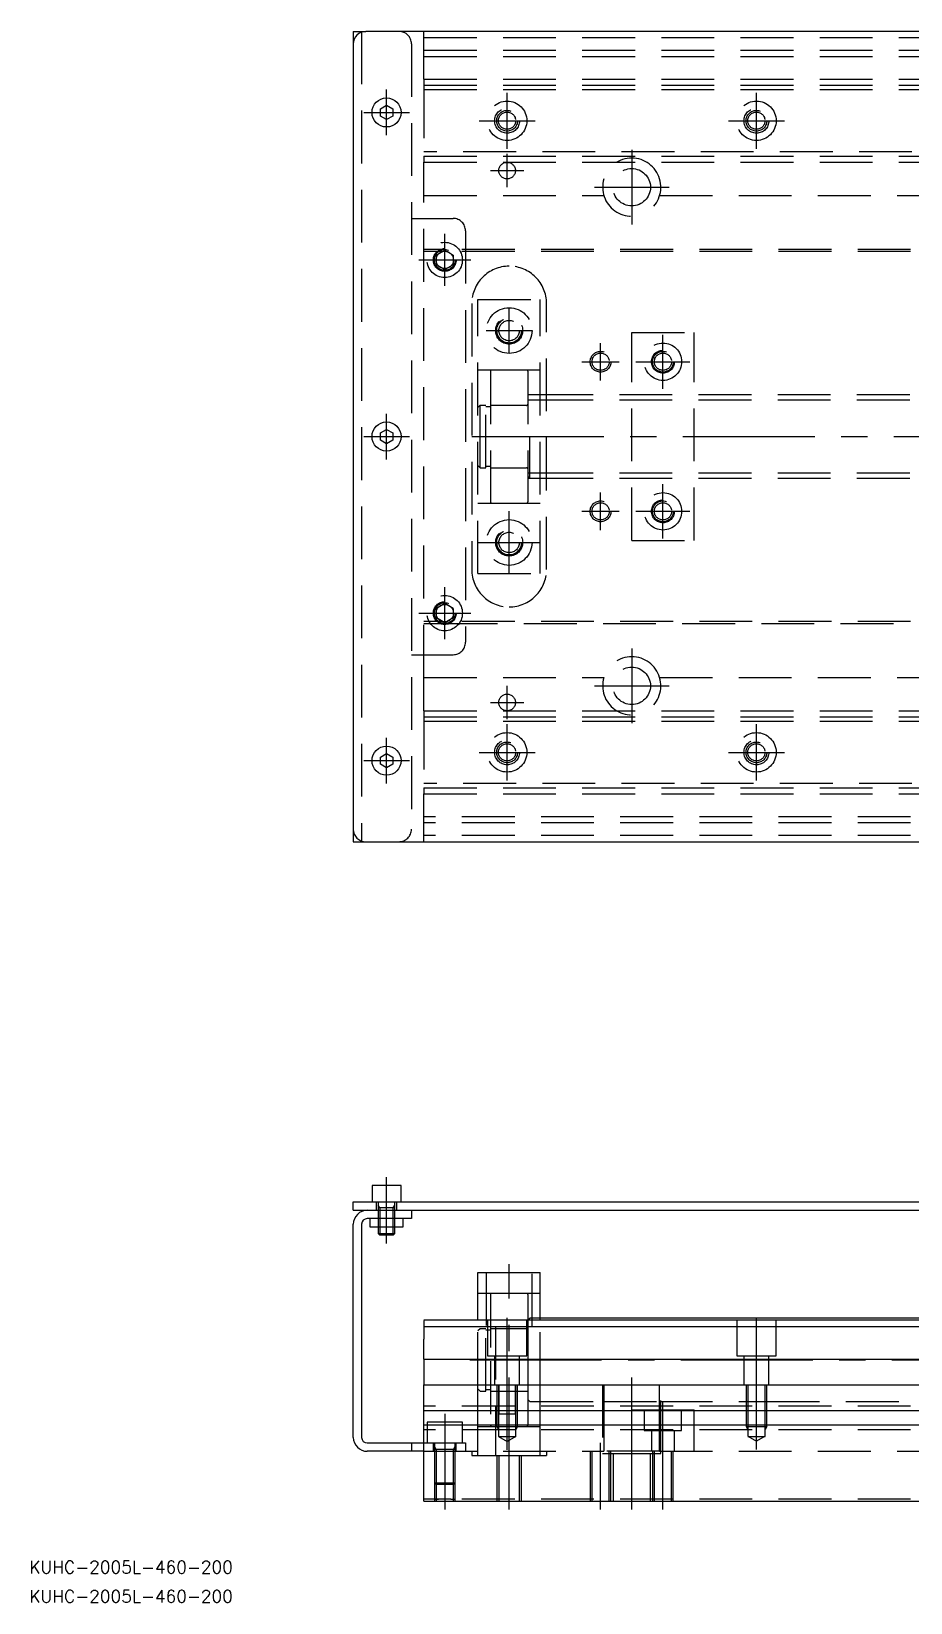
# Model space of a CAD drawing. Extents: x -94 to 676, y -24 to 368.
# Drawn here: x -94.5 to 117.1, y -24.4 to 353.7 of the extents above; entities that cross this region are included whole.
import ezdxf

# ---------------------------------------------------------------- set-up
doc = ezdxf.new("R2010")
doc.units = 0
doc.linetypes.add('CENTER', pattern=[50.8, 31.75, -6.35, 6.35, -6.35])
doc.linetypes.add('DASHED', pattern=[19.05, 12.7, -6.35])
doc.layers.get('0').update_dxf_attribs({"linetype": 'CONTINUOUS'})
doc.layers.add('CENTER', color=1, linetype='CENTER')
doc.styles.get("Standard").update_dxf_attribs({"font": 'txt.shx', "height": 3, "bigfont": 'bigfont.shx'})

msp = doc.modelspace()

# ---------------------------------------------------------------- linework, layer by layer
at = {"color": 7, "linetype": 'CONTINUOUS'}
for p, q in [((-17, 353.7), (-14, 353.7)), ((-17, 353.7), (-17, 350.7)), ((474, 353.7), (-14, 353.7)), ((-17, 350.7), (-17, 161.7)), ((-10.5, 335.07), (-9, 335.94)), ((-10.5, 333.34), (-10.5, 335.07)), ((-9, 332.47), (-10.5, 333.34)), ((-9, 335.94), (-7.5, 335.07)), ((-7.5, 333.34), (-9, 332.47)), ((-7.5, 335.07), (-7.5, 333.34)), ((-10.5, 257.07), (-9, 257.94)), ((-9, 257.94), (-7.5, 257.07)), ((-10.5, 255.34), (-10.5, 257.07)), ((-9, 254.47), (-10.5, 255.34)), ((-7.5, 255.34), (-9, 254.47)), ((-7.5, 257.07), (-7.5, 255.34)), ((-10.5, 179.07), (-9, 179.94)), ((-10.5, 177.34), (-10.5, 179.07)), ((-9, 179.94), (-7.5, 179.07)), ((-7.5, 179.07), (-7.5, 177.34)), ((-9, 176.47), (-10.5, 177.34)), ((-7.5, 177.34), (-9, 176.47)), ((-17, 161.7), (-17, 158.7)), ((-17, 158.7), (-14, 158.7)), ((-14, 158.7), (474, 158.7)), ((-5.5, 76), (-12.5, 76)), ((-12.5, 76), (-12.5, 72)), ((-5.5, 72), (-5.5, 76)), ((-17, 72), (-14, 72)), ((-17, 70), (-17, 72)), ((-14, 72), (130, 72)), ((-17, 70), (-14, 70)), ((-14, 70), (-13.67, 70)), ((-13.67, 70), (-6, 70)), ((-13.67, 70), (-6, 70)), ((-6, 70), (130, 70)), ((-3, 70), (-3, 68)), ((-17, 15.33), (-17, 66.67)), ((-15, 66.67), (-15, 15.33)), ((-6, 68), (-13.67, 68)), ((-13, 68), (-13, 66)), ((-13, 66), (-5, 66)), ((-11, 68), (-11, 64.38)), ((-11, 64.38), (-7, 64.38)), ((-10.62, 64), (-11, 64.38)), ((-7.38, 64), (-7, 64.38)), ((-7, 64.38), (-7, 68)), ((-3, 68), (-6, 68)), ((-5, 66), (-5, 68)), ((-7.38, 64), (-10.62, 64)), ((13, 43.5), (13, 55)), ((13, 55), (28, 55)), ((28, 43.5), (28, 55)), ((0, 43.6), (136.5, 43.65)), ((0, 43.5), (0, 42.04)), ((0, 42.04), (136.5, 42.04)), ((0, 42.04), (0, 40.39)), ((136.5, 44), (28, 44)), ((0, 40.39), (0, 39)), ((0, 34.18), (0, 39)), ((0, 34.18), (136.5, 34.18)), ((0, 34.18), (0, 28)), ((0, 28), (460, 28)), ((0, 21.7), (0, 28)), ((460, 21.7), (0, 21.7)), ((0, 18.3), (0, 21.7)), ((460, 18.3), (0, 18.3)), ((0, 0), (0, 18.3)), ((-13.67, 14), (-6, 14)), ((-6, 12), (-13.67, 12)), ((-6, 14), (-3, 14)), ((-3, 12), (-6, 12)), ((-3, 14), (0, 14)), ((-3, 14), (-3, 12)), ((0, 12), (-3, 12)), ((0, 0), (460, 0))]:
    msp.add_line(p, q, dxfattribs=at)
at = {"color": 3, "linetype": 'DASHED'}
for p, q in [((-15, 353.7), (-15, 158.7)), ((0, 342.21), (0, 353.7)), ((0, 352.21), (460, 352.21)), ((-3, 350.7), (-3, 161.7)), ((0, 349.21), (460, 349.21)), ((0, 347.71), (460, 347.71)), ((0, 342.21), (155.5, 342.21)), ((0, 342.21), (0, 340.75)), ((0, 340.75), (155.5, 340.75)), ((0, 340.75), (0, 323.66)), ((0, 339.71), (155.5, 339.71)), ((155.5, 324.71), (0, 324.71)), ((0, 323.66), (155.5, 323.66)), ((0, 323.66), (0, 322.21)), ((0, 322.21), (155.5, 322.21)), ((0, 314.21), (0, 322.21)), ((0, 314.21), (43.29, 314.21)), ((0, 198.21), (0, 314.21)), ((56.71, 314.21), (163.29, 314.21)), ((-3, 308.71), (7, 308.71)), ((10, 305.71), (10, 206.71)), ((5, 301.21), (0, 301.21)), ((4.36, 300.71), (0, 300.71)), ((5, 301.01), (3, 299.86)), ((3, 297.55), (3, 299.86)), ((460, 301.21), (5, 301.21)), ((7, 299.86), (5, 301.01)), ((460, 300.71), (5.64, 300.71)), ((7, 299.86), (7, 297.55)), ((5, 296.4), (3, 297.55)), ((7, 297.55), (5, 296.4)), ((11.5, 288.21), (11.5, 224.21)), ((13, 223.21), (13, 289.21)), ((13, 289.21), (28, 289.21)), ((28, 223.21), (28, 289.21)), ((29.5, 224.21), (29.5, 288.21)), ((50, 231.21), (50, 281.21)), ((50, 281.21), (65, 281.21)), ((65, 231.21), (65, 281.21)), ((16.3, 272.21), (13, 272.21)), ((16, 271.91), (16, 240.51)), ((24.7, 272.21), (16.3, 272.21)), ((24.7, 272.21), (16.3, 272.21)), ((28, 272.21), (24.7, 272.21)), ((25, 271.91), (25, 240.51)), ((28, 266.21), (25, 266.21)), ((28, 264.96), (25, 264.96)), ((155, 266.21), (28, 266.21)), ((155, 264.96), (28, 264.96)), ((13.5, 263.71), (13, 263.21)), ((13.5, 256.21), (13.5, 263.71)), ((14.85, 263.71), (13.5, 263.71)), ((14.85, 248.71), (14.85, 263.71)), ((16, 263.36), (14.85, 263.36)), ((16.3, 263.71), (16, 263.71)), ((24.7, 263.71), (16.3, 263.71)), ((24.7, 263.71), (16.3, 263.71)), ((13.5, 248.71), (13.5, 256.21)), ((25.5, 246.21), (25.5, 256.21)), ((13, 249.21), (13.5, 248.71)), ((13.5, 248.71), (14.85, 248.71)), ((14.85, 249.06), (16, 249.06)), ((16, 248.71), (24.7, 248.71)), ((16.3, 248.71), (24.7, 248.71)), ((25, 247.46), (28, 247.46)), ((25, 246.71), (25.5, 246.21)), ((25, 246.21), (28, 246.21)), ((28, 247.46), (155, 247.46)), ((28, 246.21), (155, 246.21)), ((13, 240.21), (16.3, 240.21)), ((16.3, 240.21), (24.7, 240.21)), ((16.3, 240.21), (24.7, 240.21)), ((24.7, 240.21), (28, 240.21)), ((50, 231.21), (65, 231.21)), ((13, 223.21), (28, 223.21)), ((5, 216.01), (3, 214.86)), ((7, 214.86), (5, 216.01)), ((3, 212.55), (3, 214.86)), ((5, 211.4), (3, 212.55)), ((7, 212.55), (5, 211.4)), ((7, 214.86), (7, 212.55)), ((4.36, 211.71), (0, 211.71)), ((0, 211.21), (5, 211.21)), ((5, 211.21), (460, 211.21)), ((460, 211.71), (5.64, 211.71)), ((-3, 203.71), (7, 203.71)), ((0, 198.21), (43.29, 198.21)), ((0, 190.21), (0, 198.21)), ((56.71, 198.21), (163.29, 198.21)), ((0, 190.21), (155.5, 190.21)), ((0, 190.21), (0, 188.75)), ((0, 188.75), (155.5, 188.75)), ((0, 188.75), (0, 171.66)), ((0, 187.71), (155.5, 187.71)), ((155.5, 172.71), (0, 172.71)), ((0, 171.66), (155.5, 171.66)), ((0, 171.66), (0, 170.21)), ((0, 170.21), (155.5, 170.21)), ((0, 158.7), (0, 170.21)), ((460, 164.71), (0, 164.71)), ((460, 163.21), (0, 163.21)), ((460, 160.21), (0, 160.21)), ((-11.5, 72), (-11.5, 70)), ((-11, 72), (-11, 70.6)), ((-7, 70.6), (-7, 72)), ((-6.5, 70), (-6.5, 72)), ((-10.62, 70.6), (-11, 71.26)), ((-7, 70.6), (-11, 70.6)), ((-7, 70.6), (-11, 70.6)), ((-11, 70.6), (-11, 70.6)), ((-11, 70.6), (-11, 70)), ((-11, 70.6), (-11, 70.59)), ((-9, 70.6), (-11, 70.6)), ((-11, 70), (-11, 68)), ((-11, 70), (-11, 68)), ((-10.62, 70.6), (-10.62, 70)), ((-10.62, 70), (-10.62, 68)), ((-7.38, 70.6), (-7, 71.26)), ((-7.38, 70), (-7.38, 70.6)), ((-7.38, 68), (-7.38, 70)), ((-7, 70), (-7, 70.6)), ((-7, 70.6), (-7, 70.6)), ((-7, 70.59), (-7, 70.6)), ((-7, 68), (-7, 70)), ((-7, 68), (-7, 70)), ((15, 55), (15, 42)), ((26, 42), (26, 55)), ((16.3, 50), (13, 50)), ((16, 49.7), (16, 33.67)), ((24.7, 50), (16.3, 50)), ((28, 50), (24.7, 50)), ((25, 49.7), (25, 43.5)), ((13, 28), (13, 43.5)), ((15, 42), (26, 42)), ((15.25, 43.61), (15.25, 34.98)), ((15.25, 43.5), (15.25, 35)), ((17.25, 42), (17.25, 11)), ((24.75, 34.98), (24.75, 43.61)), ((25.5, 44), (25, 43.5)), ((25, 43.5), (25, 33.67)), ((28, 44), (25.5, 44)), ((28, 28), (28, 43.5)), ((75.25, 43.63), (75.25, 35)), ((84.75, 35), (84.75, 43.63)), ((13.5, 41.5), (13, 41)), ((14.85, 41.5), (13.5, 41.5)), ((14.85, 26.5), (14.85, 41.5)), ((16, 41.15), (14.85, 41.15)), ((16.3, 41.5), (16, 41.5)), ((24.7, 41.5), (16.3, 41.5)), ((24.7, 41.5), (16.3, 41.5)), ((15.25, 35), (20, 35)), ((15.25, 34.98), (20, 34.98)), ((17, 35), (17, 28)), ((17, 34.98), (17, 27.98)), ((20, 35), (24.75, 35)), ((20, 34.98), (24.75, 34.98)), ((23, 28), (23, 35)), ((23, 27.98), (23, 34.98)), ((75.25, 35), (80, 35)), ((77, 35), (77, 28)), ((80, 35), (84.75, 35)), ((83, 28), (83, 35)), ((16, 33.67), (16, 18.3)), ((25, 33.67), (25, 28)), ((13, 21.7), (13, 28)), ((13, 27), (13.5, 26.5)), ((13.5, 26.5), (14.85, 26.5)), ((14.85, 26.85), (16, 26.85)), ((16, 26.5), (16.3, 26.5)), ((16.3, 26.5), (25, 26.5)), ((16.3, 26.5), (24.7, 26.5)), ((17.5, 28), (17.5, 21.7)), ((17.5, 27.98), (17.5, 21.68)), ((17.93, 27.98), (17.93, 17.98)), ((18, 28), (18, 21)), ((22, 21), (22, 28)), ((22.07, 17.98), (22.07, 27.98)), ((22.5, 21.7), (22.5, 28)), ((22.5, 21.68), (22.5, 27.98)), ((25, 28), (25, 21.7)), ((28, 21.7), (28, 28)), ((43, 28), (43, 11.5)), ((43.29, 28), (43.29, 21.7)), ((56.71, 21.7), (56.71, 28)), ((57, 11.5), (57, 28)), ((77.5, 28), (77.5, 21.7)), ((77.93, 28), (77.93, 18)), ((82.07, 18), (82.07, 28)), ((82.5, 21.7), (82.5, 28)), ((460, 22.85), (0, 22.85)), ((25, 24.5), (25.5, 24)), ((25.5, 24), (28, 24)), ((28, 24), (43.29, 24)), ((43.29, 24), (56.71, 24)), ((56.71, 24), (77.5, 24)), ((77.5, 24), (82.5, 24)), ((82.5, 24), (137.5, 24)), ((0.75, 19), (0.75, 16.7)), ((9.25, 19), (0.75, 19)), ((9.25, 16.7), (9.25, 19)), ((13, 18.3), (13, 21.7)), ((17.5, 21.7), (17.5, 18.3)), ((17.5, 21.68), (17.5, 18.28)), ((18, 21), (22, 21)), ((22.5, 18.3), (22.5, 21.7)), ((22.5, 18.28), (22.5, 21.68)), ((25, 21.7), (25, 18.3)), ((28, 18.3), (28, 21.7)), ((43.29, 21.7), (43.29, 18.3)), ((50, 22), (56.71, 22)), ((50, 21.7), (50, 22)), ((50, 18.3), (50, 21.7)), ((53, 22), (53, 17)), ((56.71, 22), (65, 22)), ((56.71, 18.3), (56.71, 21.7)), ((62, 17), (62, 22)), ((65, 21.7), (65, 22)), ((65, 18.3), (65, 21.7)), ((77.5, 21.7), (77.5, 18.3)), ((82.5, 18.3), (82.5, 21.7)), ((460, 17.15), (0, 17.15)), ((0.75, 16.7), (0.75, 14)), ((9.25, 14), (9.25, 16.7)), ((13, 11), (13, 18.3)), ((13, 18), (16.3, 18)), ((16.3, 18), (17.5, 18)), ((17.5, 18.3), (17.5, 18)), ((17.5, 18.28), (17.5, 17.98)), ((17.5, 18), (22.5, 18)), ((17.5, 17.98), (22.5, 17.98)), ((17.5, 17.98), (17.93, 17.23)), ((17.93, 17.98), (17.93, 15.58)), ((17.93, 15.58), (20, 14.38)), ((17.93, 15.58), (22.07, 15.58)), ((22.07, 15.58), (20, 14.38)), ((22.5, 17.98), (22.07, 17.23)), ((22.07, 15.58), (22.07, 17.98)), ((22.5, 18), (22.5, 18.3)), ((22.5, 17.98), (22.5, 18.28)), ((22.5, 18), (24.7, 18)), ((24.7, 18), (28, 18)), ((28, 11), (28, 18.3)), ((43.29, 18.3), (43.29, 12)), ((50, 12), (50, 18.3)), ((53, 17), (62, 17)), ((54.75, 17), (54.75, 12)), ((56.71, 12), (56.71, 18.3)), ((60.25, 12), (60.25, 17)), ((65, 12), (65, 18.3)), ((77.5, 18.3), (77.5, 18)), ((77.5, 18), (77.93, 17.25)), ((77.5, 18), (82.5, 18)), ((77.93, 18), (77.93, 15.6)), ((77.93, 15.6), (80, 14.41)), ((77.93, 15.58), (82.07, 15.58)), ((82.07, 15.6), (80, 14.41)), ((82.07, 15.6), (82.07, 18)), ((82.5, 18), (82.07, 17.25)), ((82.5, 18), (82.5, 18.3)), ((0, 14), (7, 14)), ((0, 12), (43.29, 12)), ((2.25, 14), (2.25, 12)), ((2.5, 14), (2.5, 12.39)), ((2.93, 12.4), (2.5, 13.15)), ((7.5, 12.4), (2.5, 12.4)), ((5, 12.4), (2.5, 12.4)), ((2.5, 12.4), (2.5, 12)), ((2.9, 12.4), (2.5, 12.4)), ((2.5, 12), (2.5, 4.4)), ((7.1, 12.4), (2.9, 12.4)), ((2.9, 12), (7.1, 12)), ((2.93, 12.4), (2.93, 12)), ((2.93, 12), (2.93, 4)), ((7, 14), (10, 14)), ((7.07, 12.4), (7.5, 13.15)), ((7.07, 12), (7.07, 12.4)), ((7.07, 4), (7.07, 12)), ((7.5, 12.4), (7.1, 12.4)), ((7.5, 13.3), (7.5, 14)), ((7.5, 12.4), (7.5, 13.3)), ((7.5, 12.4), (7.5, 12.4)), ((7.5, 12), (7.5, 12.4)), ((7.5, 12.39), (7.5, 12.4)), ((7.5, 4.4), (7.5, 12)), ((7.75, 12), (7.75, 14)), ((10, 14), (10, 12)), ((11.5, 12), (11.5, 11)), ((29.5, 12), (29.5, 11)), ((40, 12), (40, 0)), ((40.43, 12), (40.43, 0)), ((43, 11.5), (50, 11.5)), ((56.71, 12), (43.29, 12)), ((44.57, 0), (44.57, 12)), ((45, 0), (45, 12)), ((45.5, 11.5), (45.5, 0)), ((50, 11.5), (57, 11.5)), ((54.5, 0), (54.5, 11.5)), ((55, 12), (55, 0)), ((55.43, 12), (55.43, 0)), ((56.71, 12), (163.29, 12)), ((59.57, 0), (59.57, 12)), ((60, 0), (60, 12)), ((11.5, 11), (20.5, 11)), ((17.5, 11), (17.5, 0)), ((18.04, 11), (18.04, 0)), ((20.5, 11), (29.5, 11)), ((22.96, 0), (22.96, 11)), ((23.5, 0), (23.5, 11)), ((2.5, 4.43), (7.5, 4.43)), ((2.93, 4), (2.5, 4.43)), ((2.5, 4.4), (2.5, 0)), ((7.07, 4), (2.93, 4)), ((2.93, 4), (2.93, 0)), ((7.07, 4), (7.5, 4.43)), ((7.07, 0), (7.07, 4)), ((7.5, 0), (7.5, 4.4)), ((3.5, 0.5), (0, 0.5)), ((2.5, 0.5), (3.5, 0.5)), ((4.36, 0.5), (3.5, 0.5)), ((5.64, 0.5), (4.36, 0.5)), ((6.5, 0.5), (5.64, 0.5)), ((460, 0.5), (6.5, 0.5)), ((6.5, 0.5), (7.5, 0.5))]:
    msp.add_line(p, q, dxfattribs=at)
at = {"color": 3, "linetype": 'CONTINUOUS'}
for p, q in [((-10.62, 68), (-10.62, 64)), ((-7.38, 64), (-7.38, 68))]:
    msp.add_line(p, q, dxfattribs=at)
at = {"color": 7, "linetype": 'CONTINUOUS'}
for centre in [(-9, 334.21), (-9, 256.21), (-9, 178.21)]:
    msp.add_circle(centre, 3.5, dxfattribs=at)
at = {"color": 3, "linetype": 'DASHED'}
for centre, radius in [((20, 332.21), 4.75), ((80, 332.21), 4.75), ((20, 332.21), 3), ((20, 332.21), 2.5), ((20, 332.21), 2.07), ((80, 332.21), 3), ((80, 332.21), 2.5), ((80, 332.21), 2.07), ((20, 320.21), 2), ((50, 316.21), 4.5), ((5, 298.71), 4.25), ((5, 298.71), 2.75), ((5, 298.71), 2.5), ((5, 298.71), 2.5), ((5, 298.71), 2.1), ((5, 298.71), 2.1), ((20.5, 281.71), 5.5), ((20.5, 281.71), 3.25), ((20.5, 281.71), 3), ((20.5, 281.71), 2.46), ((42.5, 274.21), 2.5), ((42.5, 274.21), 2.07), ((57.5, 274.21), 4.5), ((57.5, 274.21), 2.75), ((57.5, 274.21), 2.5), ((57.5, 274.21), 2.07), ((57.5, 238.21), 4.5), ((42.5, 238.21), 2.5), ((42.5, 238.21), 2.07), ((57.5, 238.21), 2.75), ((57.5, 238.21), 2.5), ((57.5, 238.21), 2.07), ((20.5, 230.71), 5.5), ((20.5, 230.71), 3.25), ((20.5, 230.71), 3), ((20.5, 230.71), 2.46), ((5, 213.71), 4.25), ((5, 213.71), 2.75), ((5, 213.71), 2.5), ((5, 213.71), 2.5), ((5, 213.71), 2.1), ((5, 213.71), 2.1), ((50, 196.21), 4.5), ((20, 192.21), 2), ((20, 180.21), 4.75), ((20, 180.21), 3), ((20, 180.21), 2.5), ((20, 180.21), 2.07), ((80, 180.21), 4.75), ((80, 180.21), 3), ((80, 180.21), 2.5), ((80, 180.21), 2.07)]:
    msp.add_circle(centre, radius, dxfattribs=at)
at = {"color": 7, "linetype": 'CONTINUOUS'}
for centre, radius, start, end in [((-14, 350.7), 3, 90, 180), ((-14, 161.7), 3, 180, 270), ((-13.67, 66.67), 3.33, 90, 180), ((-13.67, 66.67), 1.33, 90, 180), ((-13.67, 15.33), 3.33, 180, 270), ((-13.67, 15.33), 1.33, 180, 270)]:
    msp.add_arc(centre, radius, start, end, dxfattribs=at)
at = {"color": 3, "linetype": 'DASHED'}
for centre, radius, start, end in [((-6, 350.7), 3, 0, 90), ((50, 316.21), 7, 16.6015, 163.3985), ((50, 316.21), 7, 163.3985, 16.6015), ((7, 305.71), 3, 0, 90), ((20.5, 288.21), 9, 90, 180), ((20.5, 288.21), 9, 0, 90), ((20.5, 281.71), 3, 180, 0), ((16.3, 271.91), 0.3, 90, 180), ((24.7, 271.91), 0.3, 360, 90), ((24.7, 264.01), 0.3, 270, 0), ((24.7, 264.01), 0.3, 270, 360), ((24.7, 248.41), 0.3, 360, 90), ((24.7, 248.41), 0.3, 0, 90), ((16.3, 240.51), 0.3, 180, 270), ((24.7, 240.51), 0.3, 270, 0), ((20.5, 230.71), 3, 180, 0), ((20.5, 224.21), 9, 180, 270), ((20.5, 224.21), 9, 270, 0), ((7, 206.71), 3, 270, 0), ((50, 196.21), 7, 16.6015, 163.3985), ((50, 196.21), 7, 163.3985, 16.6015), ((-6, 161.7), 3, 270, 0), ((16.3, 49.7), 0.3, 90, 180), ((24.7, 49.7), 0.3, 360, 90), ((24.7, 41.8), 0.3, 270, 0), ((16.3, 18.3), 0.3, 180, 270), ((24.7, 18.3), 0.3, 270, 0)]:
    msp.add_arc(centre, radius, start, end, dxfattribs=at)
at = {"layer": 'CENTER', "color": 1, "linetype": 'CENTER'}
for p, q in [((-9, 328.71), (-9, 339.71)), ((20, 325.46), (20, 338.96)), ((20, 327.46), (20, 336.96)), ((80, 325.46), (80, 338.96)), ((80, 327.46), (80, 336.96)), ((-14.5, 334.21), (-3.5, 334.21)), ((13.25, 332.21), (26.75, 332.21)), ((15.25, 332.21), (24.75, 332.21)), ((73.25, 332.21), (86.75, 332.21)), ((75.25, 332.21), (84.75, 332.21)), ((50, 325.21), (50, 307.21)), ((20, 316.21), (20, 324.21)), ((16, 320.21), (24, 320.21)), ((41, 316.21), (59, 316.21)), ((5, 292.46), (5, 304.96)), ((-1.25, 298.71), (11.25, 298.71)), ((20.5, 276.21), (20.5, 287.21)), ((15, 281.71), (26, 281.71)), ((57.5, 267.71), (57.5, 280.71)), ((42.5, 269.71), (42.5, 278.71)), ((38, 274.21), (47, 274.21)), ((51, 274.21), (64, 274.21)), ((-9, 250.71), (-9, 261.71)), ((-14.5, 256.21), (-3.5, 256.21)), ((11.5, 256.21), (519.5, 256.21)), ((42.5, 233.71), (42.5, 242.71)), ((57.5, 231.71), (57.5, 244.71)), ((20.5, 223.21), (20.5, 238.21)), ((38, 238.21), (47, 238.21)), ((51, 238.21), (64, 238.21)), ((13, 230.71), (28, 230.71)), ((5, 207.46), (5, 219.96)), ((-1.25, 213.71), (11.25, 213.71)), ((50, 205.21), (50, 187.21)), ((20, 188.21), (20, 196.21)), ((41, 196.21), (59, 196.21)), ((16, 192.21), (24, 192.21)), ((20, 173.46), (20, 186.96)), ((80, 173.46), (80, 186.96)), ((-9, 172.71), (-9, 183.71)), ((20, 175.46), (20, 184.96)), ((-14.5, 178.21), (-3.5, 178.21)), ((13.25, 180.21), (26.75, 180.21)), ((15.25, 180.21), (24.75, 180.21)), ((73.25, 180.21), (86.75, 180.21)), ((-9, 62), (-9, 78)), ((20.5, -2), (20.5, 57)), ((20, 12.38), (20, 45.61)), ((80, 12.41), (80, 46)), ((11, 34), (480, 34)), ((50, -2), (50, 30)), ((57.5, -2), (57.5, 24)), ((5, 21), (5, -2)), ((42.5, -2), (42.5, 14))]:
    msp.add_line(p, q, dxfattribs=at)

# ---------------------------------------------------------------- texts
at = {"color": 7, "linetype": 'CONTINUOUS'}
for p in [(-94.97, -17.38), (-94.97, -24.41)]:
    msp.add_text('KUHC-2005L-460-200', height=3, dxfattribs=at).set_placement(p)

doc.saveas('drawing.dxf')
